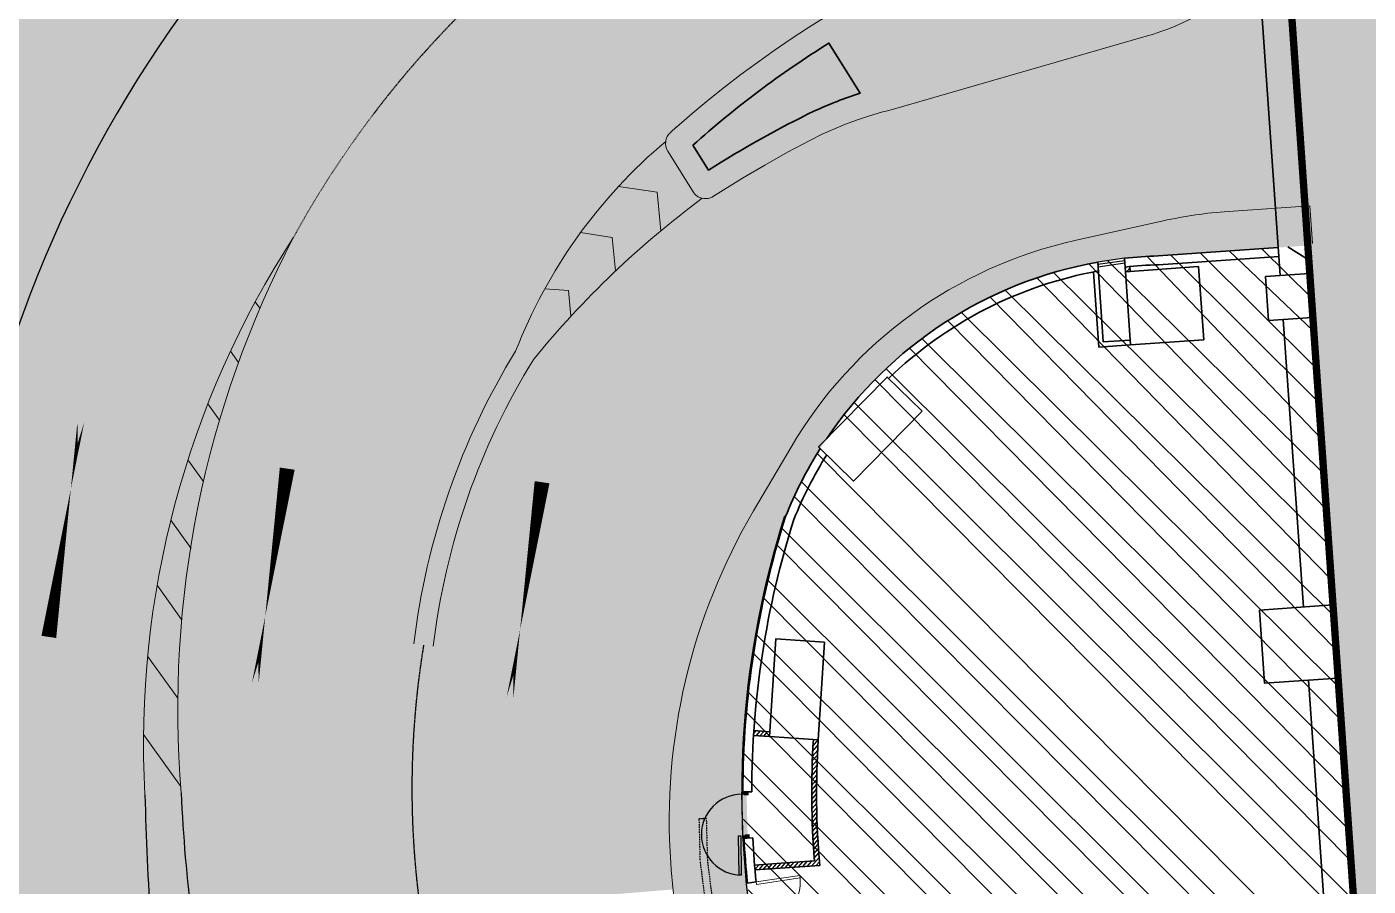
# Model space of a CAD drawing. Header units: millimetres. Extents: x 833941507 to 1669051331, y 817666127 to 1636299673.
# Drawn here: x 834609379 to 834636789, y 818110376 to 818127944 of the extents above; entities that cross this region are included whole.
import ezdxf
from ezdxf.xclip import XClip

# ---------------------------------------------------------------- set-up
doc = ezdxf.new("R2010")
doc.units = ezdxf.units.MM
doc.header["$LTSCALE"] = 3
doc.header["$XCLIPFRAME"] = 0
for name, pattern in [('B0703', [4.6875, 3.125, -1.5625]), ('CENTER', [2, 1.25, -0.25, 0.25, -0.25]), ('LB01__Road Marking$0$M_RM1103', [8, 3, -5]), ('LB01__Road Marking$0$x_160725 LB01 interim layout$0$Diag1003.1 - Rbt Give Way', [2, 1, -1]), ('M_RM1104', [6, 4, -2])]:
    doc.linetypes.add(name, pattern=pattern)
for name, color, linetype in [('22INWA-a', 6, 'CENTER'), ('BD-CB-SOLID-DH', 251, 'Continuous'), ('GLASS', 1, 'Continuous'), ('LB01__Road Marking$0$MVA813_kerb', 1, 'Continuous'), ('LB01__Road Marking$0$MVA832_MARKING', 1, 'Continuous'), ('LB01__Road Marking$0$x_160725 LB01 interim layout$0$MVA832_MARKING', 1, 'Continuous'), ('x_160725 LB01 interim layout$0$MVA832_MARKING', 1, 'Continuous')]:
    doc.layers.add(name, color=color, linetype=linetype)
for name, color, linetype, lineweight in [('3A35X-MAGP-P-ADR-B01-0$0$UAJ-32INFR', 7, 'Continuous', 25), ('3A35X-MAGP-P-ADR-B01-0$0$UAJ-32INFR-d', 9, 'Continuous', 5), ('AUDIT_D_190423184512-244', 6, 'Continuous', 35), ('AUDIT_D_190423184512-250', 251, 'Continuous', 9), ('AUDIT_D_190423184512-261', 8, 'Continuous', 9), ('Hatch (CARR)', 252, 'Continuous', 35), ('Hatch (LTC&CB)', 252, 'Continuous', 35), ('LB01__Road Marking$0$LOL818__', 1, 'Continuous', 9), ('LB01__Road Marking$0$MVA_Markiing', 1, 'Continuous', 9), ('structure B1_test$0$UAJ-28STRU', 6, 'Continuous', 35), ('UAJ-22INWA', 6, 'Continuous', 35), ('UAJ-23FLOR-h', 251, 'Continuous', 9), ('UAJ-28STRU', 6, 'Continuous', 35), ('UAJ-32INFR-d', 9, 'Continuous', 5), ('UAJ-32INFR-z', 8, 'B0703', 9)]:
    doc.layers.add(name, color=color, linetype=linetype, lineweight=lineweight)
doc.layers.add('3A35X-MAGP-P-ADR-B01-0$0$UAJ-32INFR-$', color=32, linetype='Continuous', plot=False)
doc.layers.add('AUDIT_D_190423184512-245', color=7, linetype='Continuous', lineweight=9, true_color=0xd9e1d9)
pattern_1 = [(48.99896194778115, (834578402.4954689, 818090778.3818424), (-47.92330356874692, 41.66061659478565), [])]

# ---------------------------------------------------------------- blocks, each defined once
blk = doc.blocks.new('LB01__Road Marking$0$RM1017')
blk.add_lwpolyline([(0, 0, 0, 0.487753, 0), (0, -1.55885, 0.060969, 0.304846, 0), (0, -3.999994, 0.304846, 0.304846, 0)], format="xyseb")
blk = doc.blocks.new('LB01__Road Marking')
at = {"layer": 'LB01__Road Marking$0$LOL818__', "linetype": 'Continuous'}
for points in [[(834626996.0947754, 818126236.098674), (834632254.3432578, 818127751.3338523, 0.1134566914905308), (834634409.2554767, 818128946.8475094), (834635109.1476151, 818129576.296793, 0.231016276212635), (834635207.8076997, 818129820.2781533), (834635124.3121902, 818131014.6465393, 0.4273611709826108), (834634790.7755378, 818131291.761823, 0.1531575105429606), (834622656.3763593, 818125895.7590989)], [(834622655.522212, 818125896.7032574), (834622529.9072539, 818125783.0638117, 0.3628202232950404), (834622476.4826567, 818125402.0531912), (834622992.4587562, 818124573.1584908, 0.4183845662032502), (834623409.2900643, 818124479.290953), (834623553.9185119, 818124572.1994089), (834624005.8569809, 818124850.1958891), (834624463.1426536, 818125119.305971), (834624925.6008209, 818125379.4268394), (834625393.2619586, 818125629.6711811), (834625630.033838, 818125746.7219448), (834625869.3766803, 818125854.5999521), (834626110.9081424, 818125953.420701), (834626354.2672118, 818126043.3163202), (834626599.1145982, 818126124.4338347), (834626845.132994, 818126196.9334939), (834626996.0946705, 818126236.0986469)], [(834624230.9367603, 818118051.4480073), (834624994.7921722, 818119350.5284991, -0.2080039496222173), (834630794.7754105, 818123574.6708403), (834632601.2735852, 818123977.3305249, -0.0373964264804866), (834633931.6435221, 818124170.9890275), (834635594.6092867, 818124287.2430267), (834635648.6198616, 818123514.6443133)], [(834624230.9367651, 818118051.4480155, 0.1513861285336996), (834622536.3563, 818110848.3741109, 0.02770416244346662), (834622817.427511, 818108620.3335721)]]:
    blk.add_lwpolyline(points, format="xyb", dxfattribs=at)
at = {"layer": 'LB01__Road Marking$0$MVA813_kerb', "linetype": 'LB01__Road Marking$0$x_160725 LB01 interim layout$0$Diag1003.1 - Rbt Give Way'}
for points in [[(834623112.9695, 818111760.5412062), (834623135.3824844, 818110893.789643), (834623409.3488473, 818108722.0685344), (834624429.1196533, 818104050.6168218, 0.2140950184162063), (834631440.0178318, 818094569.8846301, 0.08548716187760051), (834644041.9041595, 818090088.375741)], [(834623262.9193751, 818111764.4187006), (834623285.1390306, 818110905.1435263), (834623557.3292258, 818108747.5020323), (834624575.668456, 818104082.6082026, 0.2140950184165973), (834631513.5367179, 818094700.6323773, 0.08548716187735289), (834644067.4463195, 818090236.1850711, 0.08548716187735289)]]:
    blk.add_lwpolyline(points, format="xyb", dxfattribs=at)
at = {"layer": 'LB01__Road Marking$0$MVA813_kerb'}
for centre, radius, start, end in [((834633186.1397753, 818113376.3653038), 25423.9157559779, 120.8009560990591, 180.6006578406031), ((834642701.8052688, 818112290.259642), 18715.44106171621, 162.4233112737066, 189.1187806720999), ((834641861.4178084, 818113470.7546948), 29351.22987378166, 182.3149232865536, 192.6445844707596), ((834678301.9914247, 818113956.1660913), 66532.14578759874, 181.4743702163309, 186.0328199520862)]:
    blk.add_arc(centre, radius, start, end, dxfattribs=at)
at = {"layer": 'LB01__Road Marking$0$MVA_Markiing', "linetype": 'Continuous'}
for p, q in [((834621471.0038728, 818124681.6878761), (834622257.0540359, 818124562.6134301)), ((834622334.5752269, 818123774.1546091), (834622257.0540359, 818124562.61343)), ((834620694.4439541, 818123737.2024983), (834621343.0468343, 818123638.9491906)), ((834621410.4212227, 818122953.6922928), (834621343.0468343, 818123638.9491906)), ((834619962.9779388, 818122588.2064632), (834620444.8445505, 818122554.5350096)), ((834620496.673858, 818122027.3852838), (834620444.8445505, 818122554.5350096)), ((834614140.8361362, 818122191.1450118), (834614046.7004951, 818122322.9233848)), ((834613703.5599366, 818121082.9127228), (834613539.4266932, 818121312.6791705)), ((834613316.4850236, 818119904.4047787), (834613078.6215063, 818120237.3845838)), ((834612986.7130119, 818118645.679788), (834612669.833578, 818119089.2722028)), ((834612736.1430578, 818117276.081612), (834612320.5826862, 818117857.8152593)), ((834612542.5436246, 818115826.7316813), (834612041.4098341, 818116528.257639)), ((834612463.8199888, 818114216.5696975), (834611847.810401, 818115078.9077084)), ((834612524.0022774, 818112411.9564244), (834611764.1756359, 818113475.6207037))]:
    blk.add_line(p, q, dxfattribs=at)
at = {"layer": 'LB01__Road Marking$0$MVA_Markiing', "linetype": 'LB01__Road Marking$0$M_RM1103', "flags": 128}
blk.add_lwpolyline([(834616462.3895154, 818126160.2630731, 0.03699841076781693), (834614830, 818123643.2600005)], format="xyb", dxfattribs=at)
at = {"layer": 'LB01__Road Marking$0$MVA_Markiing', "linetype": 'Continuous'}
for centre, radius, start, end in [((834629309.1705315, 818117445.6255804), 10667.58895521938, 130.1270291639106, 158.7334548760255), ((834634591.2670996, 818109037.7308257), 19167.38588296929, 126.5328477055732, 140.8001676592078), ((834630781.4658353, 818113287.4169694), 19018.22145143728, 147.0079830782615, 183.1441340554437), ((834633260.2360886, 818114006.8019996), 20797.47400723571, 152.3966707149383, 184.7483444326638), ((834631934.0451357, 818113595.1461983), 14747.84195080289, 148.4363551586248, 173.2547673748287), ((834631934.0451357, 818113595.1461983), 14347.84195080289, 148.2178044014199, 173.2547673748287)]:
    blk.add_arc(centre, radius, start, end, dxfattribs=at)
at = {"layer": 'LB01__Road Marking$0$x_160725 LB01 interim layout$0$MVA832_MARKING', "linetype": 'LB01__Road Marking$0$x_160725 LB01 interim layout$0$Diag1003.1 - Rbt Give Way', "ltscale": 0.5}
blk.add_line((834623112.9695, 818111760.5412062), (834623262.9193751, 818111764.4187006), dxfattribs=at)
at = {"layer": 'x_160725 LB01 interim layout$0$MVA832_MARKING', "color": 1, "linetype": 'M_RM1104', "flags": 128}
for points in [[(834622532.9191115, 818131495.9689059, 0.1005455463713856), (834616462.3895154, 818126160.2630732)], [(834617486.9000002, 818115303.8600007, 0.09566111867604167), (834617677.9821912, 818108455.2499142, 0.02782986707216181), (834620113.2733277, 818099900.9945872)]]:
    blk.add_lwpolyline(points, format="xyb", dxfattribs=at)
at = {"layer": 'LB01__Road Marking$0$MVA832_MARKING'}
for p, xscale, yscale, zscale, rotation in [((834610417.044537, 818119428.4580433), 1000, 1000, 1000, 351.5396660678325), ((834614111.3690408, 818114955.0206813), 999.9999999999891, 999.9999999999891, 999.9999999999891, 171.5396660678325), ((834619318.9006711, 818114677.3723545), 999.9999999999892, 999.9999999999892, 999.9999999999892, 171.5396660678325)]:
    blk.add_blockref('LB01__Road Marking$0$RM1017', p, dxfattribs=dict(at, xscale=xscale, yscale=yscale, zscale=zscale, rotation=rotation))
blk = doc.blocks.new('32_UNS-Door-DoubleLeaf-plan1')
at = {"layer": 'UAJ-22INWA'}
for p, q in [((50.00000005960464, 180), (50.00000005960464, -3.003069639205933)), ((1850.000000059605, 180), (1850.000000059605, -2.785723924636841))]:
    blk.add_line(p, q, dxfattribs=at)
at = {"layer": 'UAJ-32INFR-d'}
for points in [[(50.00000005960464, 180), (50, 1080), (100.625, 1080), (100.6249999403954, 179.9999997615814), (50.00000005960464, 180)], [(1850.000000059605, 180), (1850, 1079.999999761581), (1799.375, 1080), (1799.375, 180), (1850.000000059605, 180)]]:
    blk.add_lwpolyline(points, dxfattribs=at)
at = {"layer": 'UAJ-32INFR-z', "extrusion": (0, 0, -1)}
for centre, start, end in [((-50.00000005960464, 180), 90, 180), ((-1850.000000059605, 180), 0, 90)]:
    blk.add_arc(centre, 900.0000000000005, start, end, dxfattribs=at)
blk = doc.blocks.new('*U773')
at = {"layer": 'AUDIT_D_190423184512-245'}
h = blk.add_hatch(color=256, dxfattribs=at)
h.dxf.hatch_style = 1
h.paths.add_polyline_path([(0, 100.000000000204), (949.9999999999928, 100.000000000204), (949.9999999999928, -9.999999999795946), (0, -9.999999999795946)])
at = {"layer": 'AUDIT_D_190423184512-250'}
h = blk.add_hatch(color=256, dxfattribs=at)
h.dxf.hatch_style = 1
h.paths.add_polyline_path([(-8.810729923425242e-13, 2.040678737103008e-10), (49.99999999999912, 2.040678737103008e-10), (49.99999999999912, 50.00000000029743), (70, 50.00000000029743), (70, 130.0000000002041), (-8.810729923425242e-13, 130.0000000002041)])
h = blk.add_hatch(color=256, dxfattribs=at)
h.dxf.hatch_style = 1
h.paths.add_polyline_path([(949.9999999999928, 2.040536628555856e-10), (899.9999999999928, 2.040536628555856e-10), (899.9999999999928, 50.00000000029743), (879.9999999999944, 50.00000000029743), (879.9999999999944, 130.0000000002041), (949.9999999999928, 130.0000000002041)])
at = {"layer": '3A35X-MAGP-P-ADR-B01-0$0$UAJ-32INFR-$'}
blk.add_line((1.182343112304807e-11, 1.091393642127514e-11), (949.9999999999928, 2.040536628555856e-10), dxfattribs=at)
at = {"layer": '3A35X-MAGP-P-ADR-B01-0$0$UAJ-32INFR-d'}
blk.add_line((50.00000000001097, 1.21277905592529e-10), (50.00000000001029, -39.99999999986036), dxfattribs=at)
for points in [[(50.00000000001097, 1.21277905592529e-10), (51.86528497410352, 1.212636829110132e-10), (51.86528497410283, -39.99999999986037), (50.00000000001029, -39.99999999986036)], [(899.9999999999928, 2.977316171381972e-10), (854.9999999999931, 2.977940747218838e-10), (854.9999999999928, -809.9999999997024), (899.9999999999926, -809.9999999997025)], [(899.9999999999928, 2.977316171381972e-10), (899.9999999999926, -809.9999999997025)]]:
    blk.add_lwpolyline(points, dxfattribs=at)
at = {"layer": 'AUDIT_D_190423184512-244'}
for p, q in [((0, 2.040536628555856e-10), (0, 90.00000000020404)), ((949.9999999999928, 2.040536628555856e-10), (950.0000000000001, 90.00000000030349))]:
    blk.add_line(p, q, dxfattribs=at)
at = {"layer": 'AUDIT_D_190423184512-250'}
for points in [[(-8.810729923425242e-13, 2.040678737103008e-10), (49.99999999999912, 2.040678737103008e-10), (49.99999999999912, 50.00000000029743), (70, 50.00000000029743), (70, 130.0000000002041), (-8.810729923425242e-13, 130.0000000002041)], [(949.9999999999928, 2.040536628555856e-10), (899.9999999999928, 2.040536628555856e-10), (899.9999999999928, 50.00000000029743), (879.9999999999944, 50.00000000029743), (879.9999999999944, 130.0000000002041), (949.9999999999928, 130.0000000002041)]]:
    blk.add_lwpolyline(points, close=True, dxfattribs=at)
at = {"layer": 'AUDIT_D_190423184512-261', "extrusion": (0, 0, -1)}
for centre, radius, start, end in [((-50.00000000001097, 1.21277905592529e-10), 39.99999999998164, 180, 270), ((-899.9999999999928, 2.977316171381972e-10), 810.0000000000001, 270, 0)]:
    blk.add_arc(centre, radius, start, end, dxfattribs=at)
blk = doc.blocks.new('GBP-LTC-LB01')
at = {"layer": 'BD-CB-SOLID-DH', "ltscale": 10}
h = blk.add_hatch(dxfattribs=at)
h.set_pattern_fill('ANSI31', color=256, scale=20, angle=5.664653749463621e-05, style=0)
h.set_pattern_definition(pattern_1)
edge = h.paths.add_edge_path()
edge.add_arc((834632752.1221442, 818114793.2016177), 8291.966605997612, 95.75658137583225, 96.44803080846596)
edge.add_line((834631820.918006, 818123032.7142884), (834631827.5649918, 818122937.6332802))
edge.add_line((834631827.5649918, 818122937.6332802), (834631927.3215226, 818122944.6071256))
edge.add_line((834631927.3215226, 818122944.6071256), (834631920.4184102, 818123043.3518645))
h = blk.add_hatch(dxfattribs=at)
h.set_pattern_fill('ANSI31', color=256, scale=20, angle=5.664653749463621e-05, style=0)
h.set_pattern_definition(pattern_1)
edge = h.paths.add_edge_path()
edge.add_line((834624560.3182046, 818113534.5337008), (834624234.8112314, 818113555.4608378))
edge.add_arc((834625290.6731038, 818113435.8768944), 1062.612165105469, 173.5383755762074, 178.932348091806)
edge.add_line((834624228.2454175, 818113455.6765072), (834624553.9023601, 818113434.7397286))
edge.add_line((834624553.9023601, 818113434.7397285), (834624560.3182045, 818113534.5337008))
h = blk.add_hatch(dxfattribs=at)
h.set_pattern_fill('ANSI31', color=256, scale=20, angle=5.664653749463621e-05, style=0)
h.set_pattern_definition(pattern_1)
edge = h.paths.add_edge_path()
edge.add_line((834625551.8420844, 818113370.5812827), (834625452.0480294, 818113376.9971325))
edge.add_arc((834642733.2215345, 818112288.2080202), 17315.43875977116, 176.3948818172375, 184.6241621501418)
edge.add_line((834625474.145061, 818110892.2500243), (834624250.7546749, 818110808.6594056))
edge.add_line((834624250.7546749, 818110808.6594056), (834624259.1922668, 818110707.0754995))
edge.add_line((834624259.1922668, 818110707.0754995), (834625582.2660995, 818110799.5645584))
edge.add_arc((834642733.2215335, 818112288.2080195), 17215.43875874889, 176.395308272501, 184.9606426889203, ccw=False)
at = {"layer": 'UAJ-23FLOR-h'}
h = blk.add_hatch(dxfattribs=at)
h.set_pattern_fill('EARTH,_O', color=256, scale=180, angle=45.00000010501341)
h.set_pattern_definition([(45.00000010501341, (-1082349.699177861, 54794.90315568447), (-2.96267069188616e-06, 1616.446101792448), [1143, -1143]), (45.00000010501341, (-1082652.782822503, 55097.98679921505), (-2.96267069188616e-06, 1616.446101792448), [1143, -1143]), (45.00000010501341, (-1082955.866467144, 55401.07044274564), (-2.96267069188616e-06, 1616.446101792448), [1143, -1143]), (135.0000001050134, (-1082955.866467515, 55603.12620546969), (-1616.446101792448, -2.96267069188616e-06), [1143, -1143]), (135.0000001050134, (-1082652.782823984, 55906.20985011128), (-1616.446101792448, -2.96267069188616e-06), [1143, -1143]), (135.0000001050134, (-1082349.699180454, 56209.29349475286), (-1616.446101792448, -2.96267069188616e-06), [1143, -1143])])
h.paths.add_polyline_path([(834669469.2548146, 818015499.1701102), (834651080.8176275, 818014213.7929552), (834651091.333055, 818014066.030459), (834669479.7621983, 818015351.5226754)], flags=16)
edge = h.paths.add_edge_path()
edge.add_arc((834611763.613195, 818123015.0723449), 22001.28373588376, 94.00071865262937, 118.6886834190998)
edge.add_line((834601201.8916234, 818142315.5004095), (834593918.3367147, 818141228.3801512))
edge.add_arc((834611768.400262, 818123014.0298539), 25502.69251264854, 93.99715914630349, 134.4212748451599, ccw=False)
edge.add_line((834609990.6837641, 818148454.6872638), (834618164.3568528, 818149025.8389109))
edge.add_line((834618164.3568528, 818149025.8389109), (834618408.292444, 818145534.9100552))
edge.add_line((834618408.292444, 818145534.9100552), (834616365.4114578, 818145392.1596863))
edge.add_line((834616365.4114578, 818145392.1596863), (834616609.385029, 818141900.6873076))
edge.add_line((834616609.385029, 818141900.6873076), (834611621.5474902, 818141552.1522465))
edge.add_line((834611621.5474902, 818141552.1522465), (834611377.6128702, 818145043.0672039))
edge.add_line((834611377.6128702, 818145043.0672039), (834610228.6059371, 818144962.7428077))
h.paths.add_polyline_path([(834673232.9366938, 818197365.8783082), (834607546.4897544, 818192773.8917836), (834599172.4998745, 818174435.3001034), (834588349.0999149, 818152374.5000834), (834578621.5499489, 818133890.6500655), (834568418.2999822, 818115665.3000468), (834556456.700019, 818095618.300025), (834546606.4000474, 818080041.600007), (834532219.3000866, 818058623.7499806), (834523692.1501086, 818046595.7499651), (834515683.5001286, 818035708.4999502), (834508244.2001468, 818025929.8999366), (834500656.3001646, 818016266.0999228), (834489786.8001888, 818002934.0999027), (834483448.3002025, 817995421.2998908), (834478637.6002128, 817989841.6998823), (834458453.7502539, 817967379.2998452), (834441506.4997879, 817949096.357832), (834383075.7479855, 817886437.0757562), (834482026.687943, 817893354.5055006), (834551919.0356153, 817920008.6018127), (834634905.1297382, 817930637.1330649), (834634022.9972101, 817939309.3515325), (834633770.0685325, 817941795.8857912), (834633577.6912351, 817943687.0236263), (834508697.0405153, 817930983.6118022), (834507053.464672, 817930191.4384525), (834506409.4608335, 817939426.9553951), (834507656.9383341, 817945566.7269546), (834503417.0808368, 818006767.0327235), (834503064.3680854, 818011762.6720035), (834514052.9096247, 818025791.9353799), (834520784.6504849, 818034889.3491884), (834526318.8615147, 818042436.9444461), (834532381.6860782, 818050705.6283545), (834536345.7196504, 818056472.6778568), (834542258.4127678, 818065225.6191521), (834550405.86193, 818077286.9078631), (834561578.9964366, 818095001.9633045), (834574522.6610527, 818117080.0346472), (834587768.8781933, 818140310.2095475), (834609774.1305691, 818143594.9757913), (834610001.9653326, 818140335.8947712), (834634252.5395212, 818142031.4686226), (834636806.8958616, 818105492.469254), (834642791.4816118, 818105913.7478601), (834646278.5594581, 818056032.5832597), (834640293.170484, 818055614.1586573), (834643382.3380679, 818011424.9081372), (834641138.4146172, 818011267.9554363), (834645775.7848747, 817944927.8676329), (834639048.3570181, 817944243.5239328), (834640362.1165634, 817931328.1108725), (834651070.3910474, 817932706.91456), (834650587.6677916, 817936476.1291044), (834685105.7378002, 817940896.8578628), (834685588.4610578, 817937127.6433052), (834691373.7890701, 817937868.5701854)])
at = {"layer": '22INWA-a', "ltscale": 5, "const_width": 150, "flags": 128}
blk.add_lwpolyline([(834648790.5585468, 817968144.8010727), (834645868.1127554, 817967942.7185566), (834648790.5585468, 817968144.8010727), (834651277.0548606, 817932186.054306), (834646732.9119703, 817931602.6841583), (834552249.9020534, 817919488.4926492), (834509653.719406, 817903226.8796499), (834506670.2002928, 817945929.5476125), (834505134.9406862, 817946512.7590431), (834503326.1238061, 817972339.5114205), (834504156.5737509, 817972397.65377), (834501745.5432788, 818006830.7416781), (834502410.2590361, 818006877.2948229), (834493650.5402416, 818132199.4721122), (834495221.4466506, 818132309.2531987), (834492443.3530575, 818172005.4249322), (834498761.0000008, 818180933.000002, 0.1039453279364779), (834533697.0000086, 818164790.9999983, 0.0281485251874361), (834560518.0000027, 818159716.0000006), (834570883.0000095, 818156559.9999988, 0.01218113012787053), (834580152.0000002, 818154030, 0.0118168953345502), (834589679.9999993, 818153626.0000007, 0.01895900772234266), (834627610.0000029, 818154459.9999995), (834630540.0000026, 818155389.0000011), (834633307.5130115, 818155581.3607701), (834636812.9937819, 818105509.8540434), (834642798.3436269, 818105928.8853481), (834646290.2711654, 818056050.9699742), (834640304.3231351, 818055631.8967907), (834643398.1701388, 818011440.063687), (834641154.3077285, 818011282.972015), (834642938.4361839, 817985813.1960229), (834644624.4133606, 817985929.8185481), (834645081.8954498, 817979313.4479716), (834645868.1127554, 817967942.7185566)], format="xyb", close=True, dxfattribs=at)
at = {"layer": '3A35X-MAGP-P-ADR-B01-0$0$UAJ-32INFR', "lineweight": -2, "elevation": 8.660176390026461e-10}
blk.add_lwpolyline([(834623970.3168474, 818111406.1653359), (834623978.0524467, 818110602.0536014), (834623932.3642802, 818110601.6140783), (834623924.6286805, 818111405.7258133), (834623970.3168474, 818111406.1653359)], dxfattribs=at)
at = {"layer": '3A35X-MAGP-P-ADR-B01-0$0$UAJ-32INFR', "lineweight": -2}
blk.add_arc((834623991.5154647, 818111429.3181292), 827.3740702351197, 90.2689712762656, 269.0676542532376, dxfattribs=at)
at = {"layer": 'GLASS'}
for p, q in [((834631808.2157464, 818123212.4212303), (834631262.1911979, 818123133.1251118)), ((834631811.7122984, 818123162.4045128), (834631265.6877499, 818123083.1083943)), ((834631815.2088509, 818123112.3877952), (834631269.1843023, 818123033.0916765))]:
    blk.add_line(p, q, dxfattribs=at)
at = {"layer": 'structure B1_test$0$UAJ-28STRU'}
for p, q in [((834624228.0929303, 818113455.7362611), (834624553.7498517, 818113434.7991604)), ((834624234.6588426, 818113555.5205854), (834624560.1657953, 818113534.5931264))]:
    blk.add_line(p, q, dxfattribs=at)
at = {"layer": 'UAJ-22INWA'}
for p, q in [((834636806.693408, 818105495.3650844), (834634252.558558, 818142031.1970875)), ((834631376.1688337, 818121502.7226826, 2.669541261270996e-09), (834631262.1911979, 818123133.1251118, 2.669541261270996e-09)), ((834631827.4218793, 818122937.6855167), (834631808.2157464, 818123212.4212304)), ((834631927.1784172, 818122944.6592636), (834631920.280023, 818123043.3379124)), ((834631283.3860435, 818121395.9923974, 2.669541261270996e-09), (834631175.8694919, 818122933.9717093, 2.669541261270996e-09)), ((834631932.028141, 818121441.3374557, 2.669541261270996e-09), (834631283.3860435, 818121395.9923974, 2.669541261270996e-09)), ((834631925.05439, 818121541.0939934, 2.669541261270996e-09), (834631376.1688337, 818121502.7226826, 2.669541261270996e-09)), ((834624034.6425337, 818111357.7251456), (834624214.6483427, 818111362.1319647)), ((834624974.8171239, 818110857.4125326), (834624250.9036406, 818110806.8054299)), ((834624259.1877234, 818110707.1404943), (834625582.1073837, 818110799.6227217)), ((834624974.8171239, 818110857.4125326), (834625473.9910603, 818110892.308618))]:
    blk.add_line(p, q, dxfattribs=at)
at = {"layer": 'UAJ-22INWA', "flags": 128}
for points in [[(834634951.338285, 818123431.54784), (834632496.2792339, 818123261.3042682, 0.02036374617578412), (834631808.2157464, 818123212.4212304, 0.02036374617578412)], [(834634963.7902994, 818123251.9790584), (834632505.207712, 818123081.4911506, 0.02069650814682882), (834631820.7797321, 818123032.6986599, 0.02046914132647818)], [(834631262.1911979, 818123133.1251118, 0.2030289084341106), (834625725.579802, 818119526.2673625, 0.2030289084341106)], [(834631274.8177147, 818122952.5080683, 0.1484159216292797), (834626988.856082, 818120754.8682438, 0.1484159216292797)], [(834625592.7232118, 818119322.7948622, 0.04612517059481484), (834624883.6635294, 818117933.5141693, 0.07660791480151553), (834624011.3724546, 818112306.8015274, 0.07660791480151553)], [(834625724.2992333, 818119193.9294336, 0.04476239944514263), (834625053.2731234, 818117872.8801712, 0.07651834260015189), (834624191.3723842, 818112306.6421753)]]:
    blk.add_lwpolyline(points, format="xyb", dxfattribs=at)
blk.add_lwpolyline([(834624011.3724546, 818112306.8015274), (834624191.3723841, 818112306.6421753)], dxfattribs=at)
at = {"layer": 'UAJ-22INWA'}
for centre, radius, start, end in [((834642733.0678926, 818112288.2494786), 17315.43875943284, 176.3948268643509, 184.6241035333281), ((834642733.0678926, 818112288.2494786), 17215.43875943284, 176.3952512961251, 184.9605883544686), ((834642701.8026811, 818112290.2550575), 18690.43754744158, 182.8598698559006, 185.693161109149), ((834642701.8026811, 818112290.2550575), 18510.43754744158, 182.8740457386282, 185.6663039450085)]:
    blk.add_arc(centre, radius, start, end, dxfattribs=at)
blk.add_blockref('LB01__Road Marking', (2.384185791015625e-07, 1.192092895507812e-07))
at = {"rotation": 278.4528707064497}
blk.add_blockref('32_UNS-Door-DoubleLeaf-plan1', (834624098.9010497, 818110486.0025227), dxfattribs=at)
at = {"layer": '3A35X-MAGP-P-ADR-B01-0$0$UAJ-32INFR'}
ref = blk.add_blockref('*U773', (834624009.6542637, 818111357.1133944), dxfattribs=dict(at, xscale=-1, rotation=271.4024086995611))
XClip(ref).set_block_clipping_path([(1632.5417881011963, 263.50052189826965), (-81.07019686698914, 263.5005260705948), (-81.07019746303558, 0), (1632.5417875051498, -4.172325134277344e-06)])
blk = doc.blocks.new('GBP-STR-B01-L1')
at = {"layer": 'UAJ-28STRU'}
for points in [[(834508702.9475287, 817930984.505292), (834645775.5059664, 817944927.8061861), (834641137.7850451, 818011268.2691774), (834643381.7144042, 818011425.1370522), (834640292.345265, 818055617.2834207), (834646278.3357279, 818056035.7500606), (834645352.0679269, 818069285.6239934), (834643799.4765604, 818091494.7948761), (834642791.4622128, 818105914.0190067), (834636806.0699391, 818105495.5941848), (834634251.9350892, 818142031.426188), (834610016.1934161, 818140337.1619818), (834609788.3001149, 818143597.0804552), (834599871.3073, 818142116.9016232)], [(834633730.1070787, 818140892.2617975), (834634990.8332835, 818122858.1001225)], [(834635053.5970068, 818121960.2912815), (834635464.4748876, 818116082.8548468)], [(834635569.0810931, 818114586.5067785), (834636067.0509111, 818107463.2565662)]]:
    blk.add_lwpolyline(points, dxfattribs=at)
blk.add_lwpolyline([(834622989.962387, 818125523.3072735), (834623307.0120435, 818125013.9798274, -0.02863723390751639), (834625472.9788666, 818126224.362131, -0.02941321006541839), (834626406.9707178, 818126586.4389223), (834625769.1713856, 818127611.0377467, 0.04309657700624149)], format="xyb", close=True, dxfattribs=at)
for points in [[(834631827.5813, 818122937.6863489), (834633323.9293684, 818123042.2925543), (834633428.5355737, 818121545.9444859), (834631932.1875054, 818121441.3382804)], [(834634754.3277072, 818121939.3700645), (834635652.1362345, 818122002.1337594), (834635589.3725108, 818122899.9426001), (834634691.5639836, 818122837.1789056)], [(834627672.666392, 818120085.14508), (834626958.2389605, 818120784.8546231), (834625558.8198738, 818119355.9997598), (834626273.2473055, 818118656.2902168)], [(834634567.2705455, 818116020.1333827), (834636063.6186137, 818116124.739588), (834636168.2248192, 818114628.3915198), (834634671.8767508, 818114523.7853143)], [(834625680.0083768, 818115366.519051), (834624682.0687158, 818115430.6784828), (834624553.7498518, 818113434.7991607), (834625551.6895128, 818113370.6397285)]]:
    blk.add_lwpolyline(points, close=True, dxfattribs=at)

msp = doc.modelspace()

# ---------------------------------------------------------------- hatches: boundary and pattern name
at = {"layer": 'Hatch (CARR)'}
h = msp.add_hatch(dxfattribs=at)
h.set_pattern_fill('ANSI32', color=256, scale=100, angle=90)
h.set_pattern_definition([(135, (0, 0), (-673.5192090801866, -673.5192090801866), []), (135, (2.749411666127753e-14, 449.013), (-673.5192090801866, -673.5192090801866), [])])
edge = h.paths.add_edge_path()
edge.add_line((834635549.9339218, 818123472.7845105), (834632496.9027029, 818123261.0751677))
edge.add_arc((834632752.7454435, 818114792.9740832), 8471.965030894515, 91.73052392803645, 96.39690581544588)
edge.add_arc((834632752.7454351, 818114792.9741371), 8471.964976416146, 96.39690579996304, 100.1290590939283)
edge.add_arc((834632752.7454429, 818114792.9740932), 8471.96502097007, 100.1290590933383, 146.0358741881844)
edge.add_arc((834632752.7454528, 818114792.9740885), 8471.965031832757, 146.0358741994905, 158.243000070267)
edge.add_arc((834642702.4261605, 818112290.0259902), 18690.43756111042, 162.4262619512035, 179.9492766768606)
edge.add_arc((834642482.4911346, 818112284.6333574), 18470.50824062337, 179.9319446784188, 182.8772021348661)
edge.add_arc((834643170.3451624, 818112319.2041467), 19159.23046544833, 182.877202134728, 185.6412151854933)
edge.add_arc((834642761.7540635, 818112301.787422), 18750.92005220973, 185.7109801096492, 191.2132191593211)
edge.add_arc((834642702.425982, 818112290.0259194), 18690.43737539302, 191.2132191572796, 193.7490679641857)
edge.add_arc((834648266.0742146, 818115047.6647547), 24787.20786751916, 196.8857497409092, 205.0299360750575)
edge.add_line((834625806.7110568, 818104560.4019843), (834626626.9924939, 818102958.1727837))
edge.add_arc((834648266.0736727, 818115047.6644492), 24787.20724470168, 209.1915616386631, 211.7251372325322)
edge.add_arc((834658180.7152169, 818121518.7213407), 36624.33284358898, 212.1797483623115, 215.9892433417443)
edge.add_arc((834666954.5442915, 818131989.8207536), 49986.79767728286, 219.7936522589317, 224.784683468392)
edge.add_arc((834643482.3813796, 818108727.2532465), 16940.04629958906, 224.8659175260636, 241.9637515716927)
edge.add_arc((834647964.6712564, 818117678.3349494), 26948.70196265124, 242.497374712407, 261.1771535188274)
edge.add_line((834643831.2826765, 818091048.5088831), (834642792.0856819, 818105913.7899061))
edge.add_line((834642792.0856819, 818105913.7899061), (834636807.3168769, 818105495.1359838))
edge.add_line((834636807.3168769, 818105495.1359838), (834635549.9339219, 818123472.7845105))
at = {"layer": 'Hatch (LTC&CB)'}
h = msp.add_hatch(dxfattribs=at)
h.set_pattern_fill('ANSI38', color=256, scale=100)
h.set_pattern_definition([(318.9998376927443, (834479093.7342951, 818230174.1493032), (208.2994204990571, 239.6197016519238), []), (48.99983769274426, (834479093.7342951, 818230174.1493032), (176.9791393461904, 687.5388238029047), [793.75, -476.25])])
edge = h.paths.add_edge_path()
edge.add_line((834601196.1932279, 818142314.5248821), (834603754.2640262, 818142696.3710381))
edge.add_line((834603754.2640262, 818142696.3710381), (834603901.899728, 818141707.3292294))
edge.add_line((834603901.899728, 818141707.3292294), (834603810.4683098, 818141693.6886882))
edge.add_arc((834611763.2944388, 818123016.3620529), 20299.99935169609, 113.0643579575305, 141.3575808429331)
edge.add_line((834595907.8101043, 818135692.8596053), (834595395.44903, 818135656.8608108))
edge.add_line((834595395.44903, 818135656.8608108), (834583111.7173193, 818114341.0318873))
edge.add_line((834583111.7173193, 818114341.0318873), (834578121.5842528, 818106513.8910732))
edge.add_line((834578121.5842528, 818106513.8910732), (834575731.6542978, 818102809.499759))
edge.add_line((834575731.6542978, 818102809.499759), (834574387.4489166, 818100725.9814435))
edge.add_line((834574387.4489166, 818100725.9814435), (834573113.9765022, 818098752.0992287))
edge.add_line((834573113.9765022, 818098752.0992287), (834573145.2547638, 818098730.6477773))
edge.add_line((834573145.2547638, 818098730.6477773), (834569989.114683, 818093770.2015171))
edge.add_line((834569989.114683, 818093770.2015171), (834566534.9997851, 818088385.676982))
edge.add_line((834566534.9997851, 818088385.676982), (834566514.0877519, 818088398.2967066))
edge.add_line((834566514.0877519, 818088398.2967066), (834558743.6087797, 818076256.6317656))
edge.add_line((834558743.6087797, 818076256.6317656), (834557653.4005865, 818074495.7072132))
edge.add_line((834557653.4005865, 818074495.7072132), (834553498.9169745, 818068288.5571573))
edge.add_line((834553498.9169745, 818068288.5571573), (834548580.861871, 818060932.1282293))
edge.add_line((834548580.861871, 818060932.1282293), (834544328.2635252, 818054726.3367485))
edge.add_line((834544328.2635252, 818054726.3367485), (834544332.1488035, 818054704.6644962))
edge.add_line((834544332.1488035, 818054704.6644962), (834540324.5978602, 818048716.6949816))
edge.add_line((834540324.5978602, 818048716.6949816), (834541041.3244038, 818048232.540333))
edge.add_line((834541041.3244038, 818048232.540333), (834540089.7288045, 818046823.8296406))
edge.add_line((834540089.7288045, 818046823.8296406), (834539737.5511322, 818047061.7285419))
edge.add_line((834539737.5511322, 818047061.7285419), (834533115.7546033, 818038377.7374016))
edge.add_line((834533115.7546033, 818038377.7374016), (834515220.9619001, 818015146.6305978))
edge.add_arc((834538026.0069846, 818000636.2612507), 27029.99999804167, 147.5322628657497, 176.1870880981713)
edge.add_line((834511055.837681, 818002433.7226919), (834511444.9861017, 817996891.2334589))
edge.add_line((834511444.9861017, 817996891.2334589), (834511474.1084727, 817996474.6528435))
edge.add_line((834511474.1084727, 817996474.6528435), (834508641.2167096, 817996276.6106825))
edge.add_line((834508641.2167096, 817996276.6106825), (834508910.6816144, 817992422.053122))
edge.add_line((834508910.6816144, 817992422.053122), (834511353.3752296, 817992955.9577066))
edge.add_line((834511353.3752296, 817992955.9577066), (834513357.6638721, 817964213.0085849))
edge.add_line((834513357.6638721, 817964213.0085849), (834513308.9477361, 817964209.6026397))
edge.add_line((834513308.9477361, 817964209.6026397), (834513879.4049544, 817955918.7523347))
edge.add_line((834513879.4049544, 817955918.7523347), (834514876.6139696, 817955988.4575205))
edge.add_line((834514876.6139696, 817955988.4575205), (834515053.0661077, 817953464.409199))
edge.add_arc((834528221.0653924, 817954382.9922421), 13199.99999874826, 183.9904169536054, 259.8372334186261)
edge.add_line((834525891.9897077, 817941390.0939349), (834525974.5254321, 817940578.7091386))
edge.add_line((834525974.5254321, 817940578.7091386), (834555356.336757, 817943567.4939791))
edge.add_line((834555356.336757, 817943567.4939791), (834594711.6949315, 817947570.8029128))
edge.add_line((834594711.6949315, 817947570.8029128), (834594754.1988673, 817947152.9591447))
edge.add_line((834594754.1988673, 817947152.9591447), (834616096.9028597, 817949323.9834652))
edge.add_line((834616096.9028597, 817949323.9834652), (834631854.2065201, 817950926.8492302))
edge.add_line((834631854.2065201, 817950926.8492302), (834631836.7081357, 817951177.1563083))
edge.add_line((834631836.7081357, 817951177.1563083), (834639760.382062, 817951731.0818821))
edge.add_line((834639760.382062, 817951731.0818821), (834640506.9704407, 817944391.5874598))
edge.add_line((834640506.9704407, 817944391.5874598), (834508703.5709968, 817930984.2761916))
edge.add_line((834508703.5709968, 817930984.2761916), (834508663.5146245, 817930982.1632618))
edge.add_line((834508663.5146245, 817930982.1632618), (834507053.4646711, 817930191.4384522))
edge.add_line((834507053.4646711, 817930191.4384522), (834506409.4608326, 817939426.9553951))
edge.add_line((834506409.4608326, 817939426.9553951), (834507674.9508276, 817945699.3234407))
edge.add_line((834507674.9508276, 817945699.3234407), (834503067.5031257, 818011766.6800821))
edge.add_line((834503067.5031257, 818011766.6800821), (834515005.9420724, 818027008.3036696))
edge.add_line((834515005.9420724, 818027008.3036696), (834526318.8603592, 818042436.9452374))
edge.add_line((834526318.8603592, 818042436.9452374), (834533248.4343333, 818051887.545926))
edge.add_line((834533248.4343333, 818051887.545926), (834545204.9352987, 818069586.3738981))
edge.add_line((834545204.9352987, 818069586.3738981), (834551695.4067936, 818079200.6226892))
edge.add_line((834551695.4067936, 818079200.6226892), (834551700.6621838, 818079300.5666262))
edge.add_line((834551700.6621838, 818079300.5666262), (834554860.111537, 818084257.5104706))
edge.add_line((834554860.111537, 818084257.5104706), (834556162.9385583, 818086301.5433419))
edge.add_line((834556162.9385583, 818086301.5433419), (834561579.1108731, 818095002.152886))
edge.add_line((834561579.1108731, 818095002.152886), (834564610.1881032, 818100023.5882319))
edge.add_line((834564610.1881032, 818100023.5882319), (834566711.8413072, 818103505.2825594))
edge.add_line((834566711.8413072, 818103505.2825594), (834567220.9571147, 818104369.6755948))
edge.add_line((834567220.9571147, 818104369.6755948), (834571219.8492384, 818111331.3275263))
edge.add_line((834571219.8492384, 818111331.3275263), (834579233.5847297, 818125278.3035975))
edge.add_line((834579233.5847297, 818125278.3035975), (834584805.1873057, 818135090.7915635))
edge.add_line((834584805.1873057, 818135090.7915635), (834587768.4359322, 818140310.1481816))
edge.add_line((834587768.4359322, 818140310.1481816), (834593953.3663634, 818141233.3798261))
edge.add_arc((834611682.4142298, 818123278.8372545), 25232.61257183928, 93.84603158733529, 134.6379365759465, ccw=False)
edge.add_line((834609989.9237372, 818148454.6235011), (834618164.07139, 818149025.8201461))
edge.add_line((834618164.07139, 818149025.8201461), (834618408.0113981, 818145534.900405))
edge.add_line((834618408.0113981, 818145534.900405), (834616365.1302586, 818145392.1522276))
edge.add_line((834616365.1302586, 818145392.1522276), (834616609.1098313, 818141900.6663029))
edge.add_line((834616609.1098313, 818141900.6663029), (834611621.272795, 818141552.1240568))
edge.add_line((834611621.272795, 818141552.1240568), (834611377.3331451, 818145043.038663))
edge.add_arc((834611845.1982398, 818122938.1113777), 22109.8780646978, 91.21252121934131, 118.7925777614652)
h = msp.add_hatch(color=256, dxfattribs=at)
h.dxf.hatch_style = 1
edge = h.paths.add_edge_path()
edge.add_line((834634409.8338212, 818139772.7507951), (834630641.4903611, 818139507.0957592))
edge.add_line((834630641.4903611, 818139507.0957592), (834629641.417211, 818139404.3582841))
edge.add_line((834629641.417211, 818139404.3582841), (834627372.7327967, 818139029.3213384))
edge.add_line((834627372.7327967, 818139029.3213384), (834626730.8068277, 818138886.5688854))
edge.add_line((834626730.8068277, 818138886.5688854), (834624516.4959126, 818138264.6181253))
edge.add_arc((834632889.2253021, 818112708.2086986), 26892.98533475173, 108.1397062505023, 111.4565181979327)
edge.add_line((834623051.905011, 818137737.3874648), (834619144.2494676, 818137464.214369))
edge.add_line((834619144.2494676, 818137464.214369), (834619253.080786, 818135907.4277855))
edge.add_arc((834629555.0866435, 818118220.1154861), 20468.81386555582, 120.218735387673, 129.6471436108565)
edge.add_line((834616494.8011011, 818133980.8668202), (834615003.8002213, 818133876.6304785))
edge.add_line((834615003.8002213, 818133876.6304785), (834615050.2173256, 818133212.6669579))
edge.add_line((834615050.2173256, 818133212.6669579), (834609777.8036635, 818132844.1480438))
edge.add_line((834609777.8036635, 818132844.1480438), (834609537.4997103, 818136281.5244441))
edge.add_line((834609537.4997103, 818136281.5244441), (834606929.578126, 818136099.206952))
edge.add_line((834606929.578126, 818136099.206952), (834607147.8868018, 818132976.7870976))
edge.add_line((834607147.8868018, 818132976.7870976), (834602379.6556108, 818132643.4520104))
edge.add_line((834602379.6556108, 818132643.4520104), (834602612.7525233, 818129308.830607))
edge.add_line((834602612.7525233, 818129308.830607), (834607384.226519, 818129642.392391))
edge.add_line((834607384.226519, 818129642.392391), (834607991.0689352, 818120915.4264269))
edge.add_line((834607991.0689352, 818120915.4264269), (834607301.4897062, 818120867.2195622))
edge.add_arc((834633186.4924072, 818113366.2466745), 26949.91575300558, 163.8394345747921, 179.9999999987328)
edge.add_arc((834540354.7254449, 818113675.0355604), 65882.57485358123, 358.66127862801716, 359.7314560837872, ccw=False)
edge.add_line((834606219.3175554, 818112135.8229522), (834606333.1366434, 818110507.691468))
edge.add_line((834606333.1366434, 818110507.691468), (834604058.7166945, 818110348.683677))
edge.add_line((834604058.7166945, 818110348.683677), (834603851.2609183, 818113316.0444578))
edge.add_line((834603851.2609183, 818113316.0444578), (834601590.8929425, 818113158.0163548))
edge.add_line((834601590.8929425, 818113158.0163548), (834601819.2346715, 818109891.4017848))
edge.add_line((834601819.2346715, 818109891.4017848), (834598899.1723272, 818109687.2681619))
edge.add_line((834598899.1723272, 818109687.2681619), (834598986.3441637, 818108440.311425))
edge.add_line((834598986.3441637, 818108440.311425), (834606147.8567004, 818108940.9560595))
edge.add_arc((834588616.9935353, 818108647.6637833), 17533.31639120544, -45.562187810849196, 0.9584720313059165, ccw=False)
edge.add_line((834600892.6767882, 818096128.6868144), (834599775.2391756, 818095114.9150122))
edge.add_line((834599775.2391756, 818095114.9150122), (834599395.7754604, 818094770.5034398))
edge.add_line((834599395.7754604, 818094770.5034398), (834597987.0894002, 818093350.7408215))
edge.add_line((834597987.0894002, 818093350.7408215), (834597826.8386923, 818093173.4193112))
edge.add_line((834597826.8386923, 818093173.4193112), (834597849.6537731, 818093156.0080229))
edge.add_line((834597849.6537731, 818093156.0080229), (834595544.3136061, 818090135.1792103))
edge.add_line((834595544.3136061, 818090135.1792103), (834594345.0215312, 818087963.1129811))
edge.add_arc((834578070.8655556, 818098292.4929247), 19275.48294432464, 324.8188849666035, 327.59626924757464, ccw=False)
edge.add_arc((834578146.0416784, 818098233.4309884), 19180.0102211997, 318.8583320555754, 324.8337008530665, ccw=False)
edge.add_arc((834586519.0820956, 818091159.3060094), 8222.169115394034, 298.82792417763017, 317.59416369811186, ccw=False)
edge.add_arc((834586704.9186621, 818090847.4549477), 7859.368234770061, 274.3736205376154, 298.7372524136622, ccw=False)
edge.add_line((834587304.2738359, 818083010.9734397), (834587412.9577368, 818081456.2895013))
edge.add_arc((834586528.4374497, 818091417.1166072), 10000.02263855538, 275.074548168069, 333.9678967550371)
edge.add_arc((834615999.1085215, 818076947.9305899), 22831.05689112263, 131.128719457571, 153.7989258387439, ccw=False)
edge.add_arc((834589039.2587402, 818108445.5984793), 18631.49504810773, 309.8658981568935, 358.6020678856891)
edge.add_line((834607665.2085136, 818107991.0627096), (834607763.621072, 818113109.8411353))
edge.add_arc((834633186.1397754, 818113376.365304), 25423.91575572623, 120.8009585324055, 180.6006545124469, ccw=False)
edge.add_arc((834633186.1397823, 818113376.3652892), 25423.91577196626, 105.02229085004771, 120.80095852873151, ccw=False)
edge.add_arc((834631780.2889179, 818118614.9190801), 19999.99998413779, 93.9989085118292, 105.02229084866451, ccw=False)
edge.add_arc((834629634.7024083, 818162392.2432339), 23837.8443435132, 271.8049834277831, 281.6798396213098)
edge.add_line((834634460.5006609, 818139047.9828222), (834634409.8338212, 818139772.7507951))
h = msp.add_hatch(color=256, dxfattribs=at)
h.dxf.hatch_style = 1
edge = h.paths.add_edge_path()
edge.add_line((834607685.9333189, 818109069.0317029), (834622581.4291993, 818110309.3796762))
edge.add_arc((834635096.6332806, 818111689.6729522), 12591.08981479166, 149.6513813828823, 186.2936762826942, ccw=False)
edge.add_arc((834754531.506064, 818042309.218735), 150715.3729916633, 149.2581470485852, 149.8310533563323, ccw=False)
edge.add_arc((834632752.121974, 818114793.2031945), 8996.965020625552, 102.56554408748423, 149.5663460237934, ccw=False)
edge.add_line((834630794.7754109, 818123574.6708403), (834632601.2735856, 818123977.3305249))
edge.add_arc((834634559.2804282, 818115192.9005908), 9000.00000353365, 94.51719765154382, 102.56554408620798, ccw=False)
edge.add_line((834633850.4555249, 818124164.9442443), (834635492.8866987, 818124280.1318415))
edge.add_line((834635492.8866987, 818124280.1318415), (834635007.515713, 818131231.85038))
edge.add_line((834635007.515713, 818131231.85038), (834634461.099192, 818139048.1104378))
edge.add_arc((834629671.1859477, 818162083.4937812), 23528.11413327956, 271.73986471516184, 281.7465348817477, ccw=False)
edge.add_arc((834631780.2889155, 818118614.9190906), 19999.9999733981, 93.9989085071353, 105.0222908498573)
edge.add_arc((834633186.1397796, 818113376.3652948), 25423.91576583902, 105.0222908473526, 120.8009560964184)
edge.add_arc((834633186.1397752, 818113376.3653042), 25423.9157555057, 120.800956098748, 180.0000000005373)
edge.add_line((834607762.2240196, 818113376.365304), (834607685.9333189, 818109069.0317029))
h = msp.add_hatch(color=256, dxfattribs=at)
h.dxf.hatch_style = 1
edge = h.paths.add_edge_path()
edge.add_arc((834647964.0477883, 818117678.564052), 26948.7019647754, 242.49737471304792, 261.1771535195271, ccw=False)
edge.add_arc((834643481.7579108, 818108727.4823472), 16940.04629975835, 224.865917526065, 241.9637515715263, ccw=False)
edge.add_arc((834666953.9208226, 818131990.049854), 49986.79767720574, 219.7936522588267, 224.784683468295, ccw=False)
edge.add_arc((834658180.0917481, 818121518.9504412), 36624.33284368556, 212.1797483622122, 215.9892433416347, ccw=False)
edge.add_arc((834648265.4502038, 818115047.8935498), 24787.20724470291, 209.1915616386631, 211.7251372325322, ccw=False)
edge.add_line((834626626.369025, 818102958.4018843), (834625806.087588, 818104560.6310849))
edge.add_arc((834648265.4507457, 818115047.8938555), 24787.20786756508, 196.8857497411729, 205.0299360753072, ccw=False)
edge.add_arc((834642701.8025131, 818112290.25502), 18690.43737539461, 191.2132191572797, 193.7490679641857, ccw=False)
edge.add_arc((834642761.1305946, 818112302.0165226), 18750.92005222765, 185.7109801100116, 191.2132191596784, ccw=False)
edge.add_arc((834643169.7216934, 818112319.4332473), 19159.2304653279, 182.8772021347459, 185.6412151855283, ccw=False)
edge.add_arc((834642481.8676658, 818112284.8624579), 18470.50824061967, 179.931944678049, 182.8772021344968, ccw=False)
edge.add_arc((834642701.8026915, 818112290.2550908), 18690.43756100599, 162.4262619510932, 179.9492766768602, ccw=False)
edge.add_arc((834632752.1219839, 818114793.2031891), 8471.965031828453, 146.0358741994905, 158.243000070267, ccw=False)
edge.add_arc((834632752.1219739, 818114793.2031935), 8471.965021063452, 100.12905909226112, 146.0358741863967, ccw=False)
edge.add_arc((834632752.1219661, 818114793.2032378), 8471.964976283756, 96.39690579925173, 100.1290590932764, ccw=False)
edge.add_arc((834632752.1219746, 818114793.2031838), 8471.96503089299, 91.73052392803652, 96.3969058154459, ccw=False)
edge.add_line((834632496.279234, 818123261.3042682), (834635549.3104529, 818123473.0136111))
edge.add_line((834635549.3104529, 818123473.0136111), (834635492.8866987, 818124280.1318415))
edge.add_line((834635492.8866987, 818124280.1318415), (834633931.6435224, 818124170.9890276))
edge.add_arc((834634559.2804285, 818115192.9005876), 9000.000006861546, 93.9989064377735, 102.5655440838072)
edge.add_line((834632601.2735856, 818123977.330525), (834630794.7754108, 818123574.6708404))
edge.add_arc((834632752.1219739, 818114793.2031946), 8996.965020588257, 102.5655440874841, 149.5663460240634)
edge.add_arc((832913207.345305, 819125002.2729971), 1985334.151840676, 329.5228543883565, 329.5663460243322, ccw=False)
edge.add_arc((834635006.2364844, 818111715.6042733), 12499.99999850406, 149.5446002535885, 183.9782861069049)
edge.add_arc((834642529.8886622, 818112238.8441123), 20041.82484540782, 183.9782861070004, 190.4016755864391)
edge.add_line((834622817.4273343, 818108620.3345393), (834623874.3585224, 818103786.4174421))
edge.add_arc((834638535.8182979, 818107148.4817884), 15042.00383645169, 192.9153781400668, 240.5750764701522)
edge.add_arc((834650750.9781653, 818128912.9597725), 39999.99999009734, 240.6511432510782, 260.1958396963373)
edge.add_line((834643939.7361603, 818089497.1383101), (834643830.6592083, 818091048.7379836))

# ---------------------------------------------------------------- block references
for name in ['GBP-STR-B01-L1', 'GBP-LTC-LB01']:
    msp.add_blockref(name, (0, 0))

doc.saveas('drawing.dxf')
